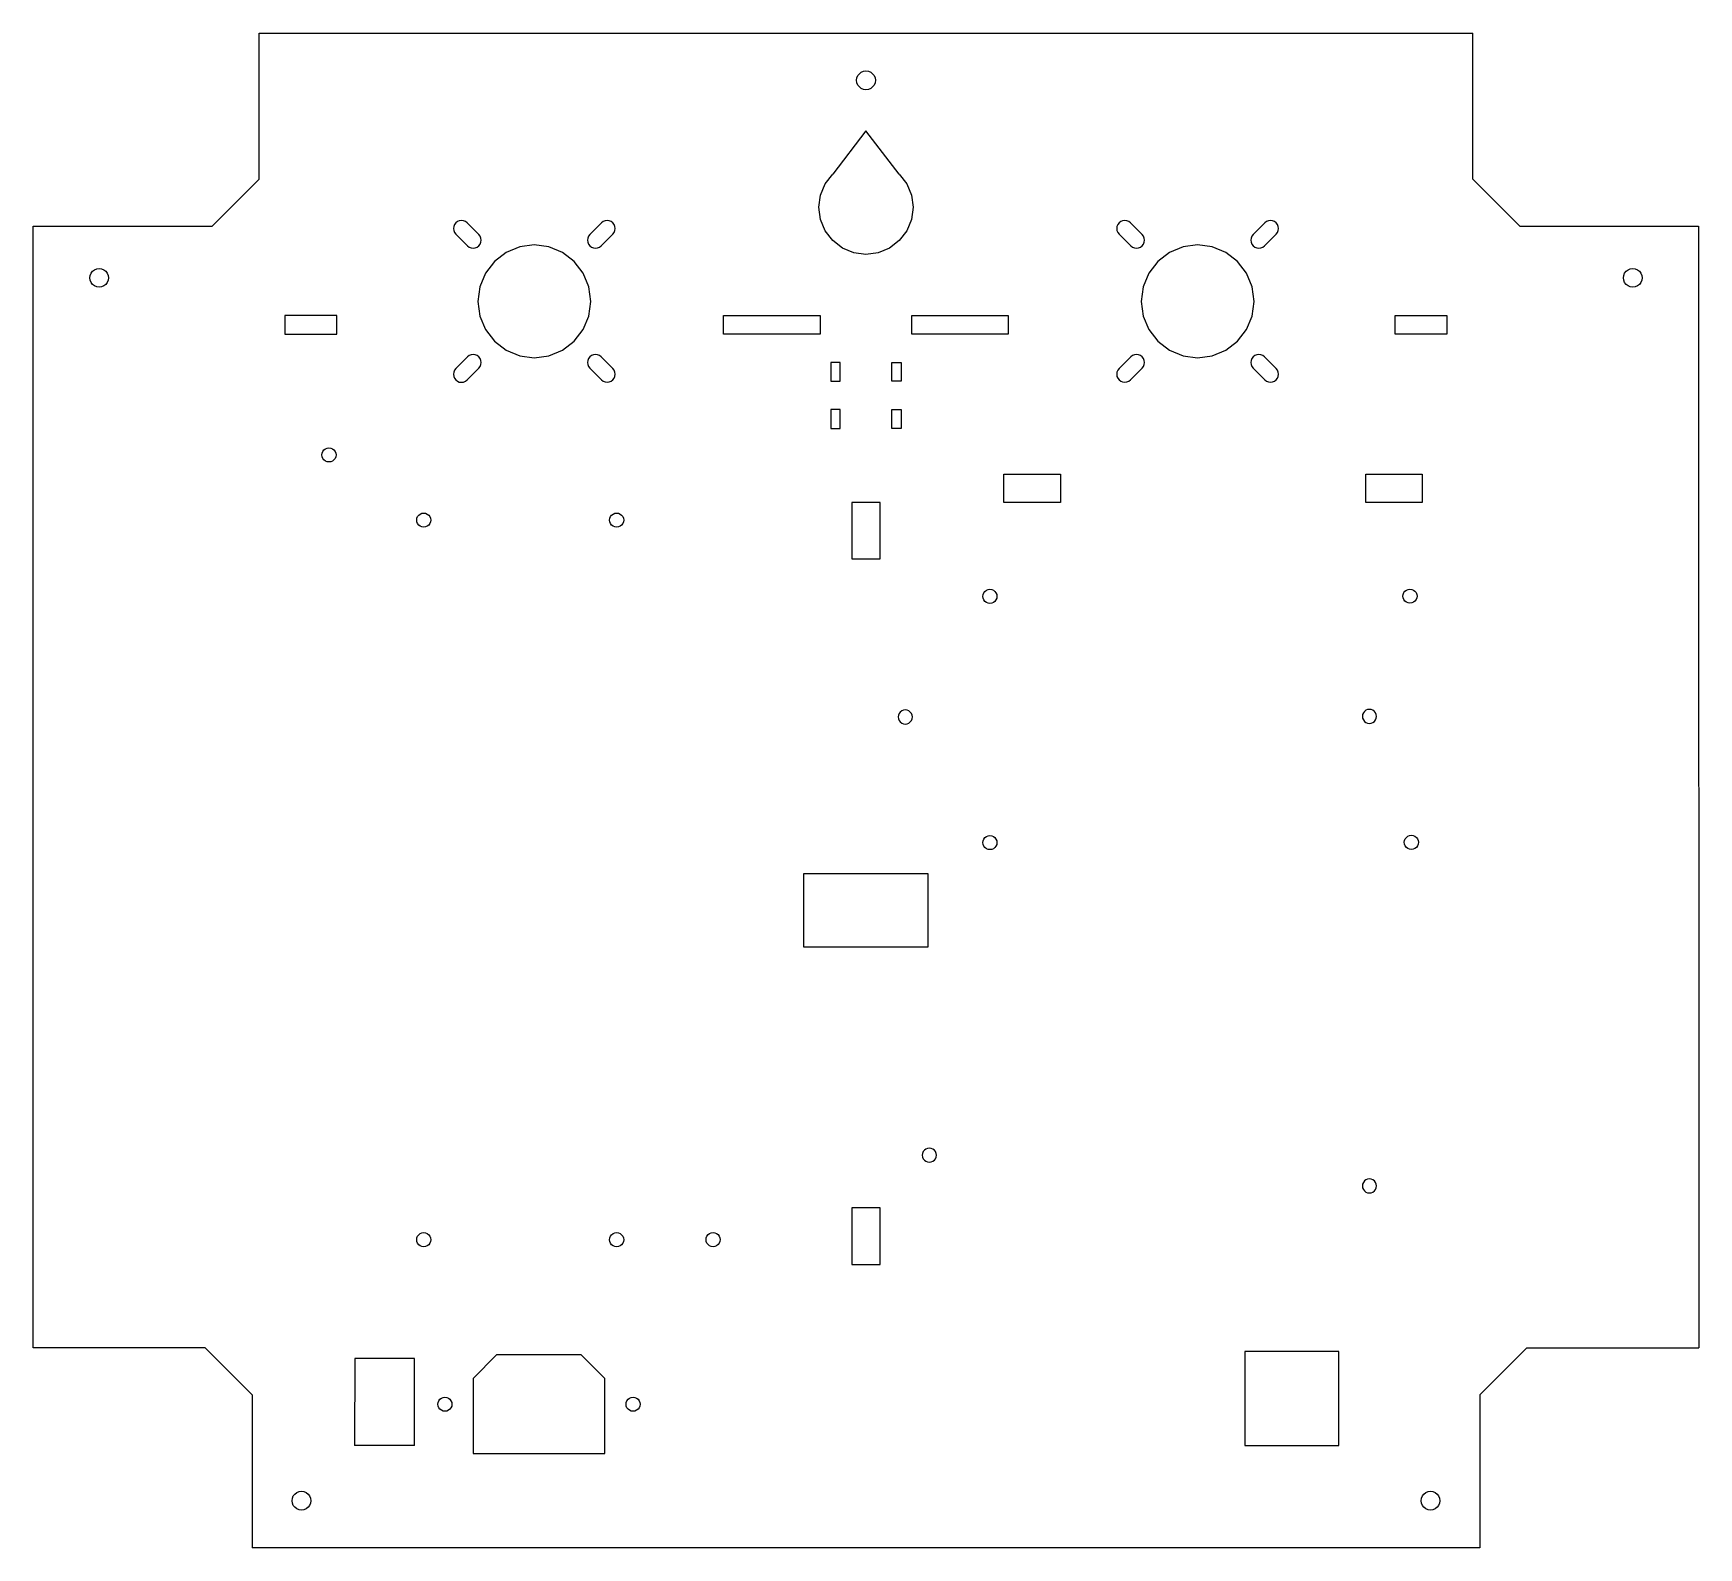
# Model space of a CAD drawing. Header units: metres. Extents: x 108 to 462, y 1304 to 1626.
import ezdxf

# ---------------------------------------------------------------- set-up
doc = ezdxf.new("R2010")
doc.units = ezdxf.units.M

msp = doc.modelspace()

# ---------------------------------------------------------------- linework, layer by layer
at = {"layer": 'GROUP0'}
for p, q in [((155.54, 1625.67, 0), (413.54, 1625.67, 0)), ((155.54, 1594.67, 0), (155.54, 1625.67, 0)), ((413.54, 1594.67, 0), (413.54, 1625.67, 0)), ((282.54, 1615.67, 0), (282.61, 1616.19, 0)), ((282.61, 1615.15, 0), (282.54, 1615.67, 0)), ((282.61, 1616.19, 0), (282.81, 1616.67, 0)), ((282.81, 1614.67, 0), (282.61, 1615.15, 0)), ((282.81, 1616.67, 0), (283.13, 1617.08, 0)), ((283.13, 1614.26, 0), (282.81, 1614.67, 0)), ((283.13, 1617.08, 0), (283.54, 1617.4, 0)), ((283.54, 1617.4, 0), (284.02, 1617.6, 0)), ((284.02, 1617.6, 0), (284.54, 1617.67, 0)), ((284.54, 1617.67, 0), (285.06, 1617.6, 0)), ((285.06, 1617.6, 0), (285.54, 1617.4, 0)), ((285.54, 1617.4, 0), (285.96, 1617.08, 0)), ((285.96, 1617.08, 0), (286.27, 1616.67, 0)), ((286.27, 1614.67, 0), (285.96, 1614.26, 0)), ((286.27, 1616.67, 0), (286.47, 1616.19, 0)), ((286.47, 1615.15, 0), (286.27, 1614.67, 0)), ((286.47, 1616.19, 0), (286.54, 1615.67, 0)), ((286.54, 1615.67, 0), (286.47, 1615.15, 0)), ((283.54, 1613.94, 0), (283.13, 1614.26, 0)), ((284.02, 1613.74, 0), (283.54, 1613.94, 0)), ((284.54, 1613.67, 0), (284.02, 1613.74, 0)), ((285.06, 1613.74, 0), (284.54, 1613.67, 0)), ((285.54, 1613.94, 0), (285.06, 1613.74, 0)), ((285.96, 1614.26, 0), (285.54, 1613.94, 0)), ((284.54, 1604.96, 0), (277.47, 1595.74, 0)), ((291.61, 1595.74, 0), (284.54, 1604.96, 0)), ((145.54, 1584.67, 0), (155.54, 1594.67, 0)), ((274.88, 1591.26, 0), (275.88, 1593.67, 0)), ((275.88, 1593.67, 0), (277.47, 1595.74, 0)), ((291.61, 1595.74, 0), (293.2, 1593.67, 0)), ((293.2, 1593.67, 0), (294.2, 1591.26, 0)), ((423.54, 1584.67, 0), (413.54, 1594.67, 0)), ((274.54, 1588.67, 0), (274.88, 1591.26, 0)), ((294.2, 1591.26, 0), (294.54, 1588.67, 0)), ((274.88, 1586.08, 0), (274.54, 1588.67, 0)), ((275.88, 1583.67, 0), (274.88, 1586.08, 0)), ((294.2, 1586.08, 0), (293.2, 1583.67, 0)), ((294.54, 1588.67, 0), (294.2, 1586.08, 0)), ((107.54, 1584.67, 0), (145.54, 1584.67, 0)), ((107.54, 1346.17), (107.54, 1584.67, 0)), ((196.9, 1584.61, 0), (196.84, 1584.17, 0)), ((196.84, 1584.17, 0), (196.9, 1583.73, 0)), ((197.07, 1585.02, 0), (196.9, 1584.61, 0)), ((196.9, 1583.73, 0), (197.07, 1583.32, 0)), ((197.34, 1585.37, 0), (197.07, 1585.02, 0)), ((197.07, 1583.32, 0), (197.34, 1582.96, 0)), ((197.69, 1585.64, 0), (197.34, 1585.37, 0)), ((199.84, 1580.46, 0), (197.34, 1582.96, 0)), ((198.1, 1585.81, 0), (197.69, 1585.64, 0)), ((198.54, 1585.87, 0), (198.1, 1585.81, 0)), ((198.98, 1585.81, 0), (198.54, 1585.87, 0)), ((199.39, 1585.64, 0), (198.98, 1585.81, 0)), ((199.74, 1585.37, 0), (199.39, 1585.64, 0)), ((199.74, 1585.37, 0), (202.24, 1582.87, 0)), ((202.51, 1582.52, 0), (202.24, 1582.87, 0)), ((202.68, 1582.11, 0), (202.51, 1582.52, 0)), ((225.57, 1582.52, 0), (225.4, 1582.11, 0)), ((225.84, 1582.87, 0), (225.57, 1582.52, 0)), ((225.84, 1582.87, 0), (228.34, 1585.37, 0)), ((230.74, 1582.97, 0), (228.24, 1580.47, 0)), ((228.69, 1585.64, 0), (228.34, 1585.37, 0)), ((229.1, 1585.81, 0), (228.69, 1585.64, 0)), ((229.54, 1585.87, 0), (229.1, 1585.81, 0)), ((229.98, 1585.81, 0), (229.54, 1585.87, 0)), ((230.39, 1585.64, 0), (229.98, 1585.81, 0)), ((230.74, 1585.37, 0), (230.39, 1585.64, 0)), ((231.01, 1585.02, 0), (230.74, 1585.37, 0)), ((230.74, 1582.97, 0), (231.01, 1583.32, 0)), ((231.18, 1584.61, 0), (231.01, 1585.02, 0)), ((231.01, 1583.32, 0), (231.18, 1583.73, 0)), ((231.24, 1584.17, 0), (231.18, 1584.61, 0)), ((231.18, 1583.73, 0), (231.24, 1584.17, 0)), ((277.47, 1581.6, 0), (275.88, 1583.67, 0)), ((293.2, 1583.67, 0), (291.61, 1581.6, 0)), ((337.9, 1584.61, 0), (337.84, 1584.17, 0)), ((337.84, 1584.17, 0), (337.9, 1583.73, 0)), ((338.07, 1585.02, 0), (337.9, 1584.61, 0)), ((337.9, 1583.73, 0), (338.07, 1583.32, 0)), ((338.34, 1585.37, 0), (338.07, 1585.02, 0)), ((338.07, 1583.32, 0), (338.34, 1582.97, 0)), ((338.69, 1585.64, 0), (338.34, 1585.37, 0)), ((340.84, 1580.47, 0), (338.34, 1582.97, 0)), ((339.1, 1585.81, 0), (338.69, 1585.64, 0)), ((339.54, 1585.87, 0), (339.1, 1585.81, 0)), ((339.98, 1585.81, 0), (339.54, 1585.87, 0)), ((340.39, 1585.64, 0), (339.98, 1585.81, 0)), ((340.74, 1585.37, 0), (340.39, 1585.64, 0)), ((340.74, 1585.37, 0), (343.24, 1582.87, 0)), ((343.51, 1582.52, 0), (343.24, 1582.87, 0)), ((343.68, 1582.11, 0), (343.51, 1582.52, 0)), ((366.57, 1582.52, 0), (366.4, 1582.11, 0)), ((366.84, 1582.87, 0), (366.57, 1582.52, 0)), ((366.84, 1582.87, 0), (369.34, 1585.37, 0)), ((371.74, 1582.97, 0), (369.24, 1580.47, 0)), ((369.69, 1585.64, 0), (369.34, 1585.37, 0)), ((370.1, 1585.81, 0), (369.69, 1585.64, 0)), ((370.54, 1585.87, 0), (370.1, 1585.81, 0)), ((370.98, 1585.81, 0), (370.54, 1585.87, 0)), ((371.39, 1585.64, 0), (370.98, 1585.81, 0)), ((371.74, 1585.37, 0), (371.39, 1585.64, 0)), ((372.01, 1585.02, 0), (371.74, 1585.37, 0)), ((371.74, 1582.97, 0), (372.01, 1583.32, 0)), ((372.18, 1584.61, 0), (372.01, 1585.02, 0)), ((372.01, 1583.32, 0), (372.18, 1583.73, 0)), ((372.24, 1584.17, 0), (372.18, 1584.61, 0)), ((372.18, 1583.73, 0), (372.24, 1584.17, 0)), ((423.54, 1584.67, 0), (461.54, 1584.67, 0)), ((461.54, 1584.67, 0), (461.55, 1346.17, 0)), ((199.84, 1580.46, 0), (200.19, 1580.19, 0)), ((200.19, 1580.19, 0), (200.6, 1580.03, 0)), ((200.6, 1580.03, 0), (201.04, 1579.97, 0)), ((201.04, 1579.97, 0), (201.48, 1580.03, 0)), ((201.48, 1580.03, 0), (201.89, 1580.19, 0)), ((201.89, 1580.19, 0), (202.24, 1580.46, 0)), ((202.24, 1580.46, 0), (202.51, 1580.82, 0)), ((202.51, 1580.82, 0), (202.68, 1581.23, 0)), ((202.74, 1581.67, 0), (202.68, 1582.11, 0)), ((202.68, 1581.23, 0), (202.74, 1581.67, 0)), ((208.04, 1579.06, 0), (205.56, 1577.15, 0)), ((210.94, 1580.26, 0), (208.04, 1579.06, 0)), ((214.04, 1580.67, 0), (210.94, 1580.26, 0)), ((217.15, 1580.26, 0), (214.04, 1580.67, 0)), ((220.04, 1579.06, 0), (217.15, 1580.26, 0)), ((222.53, 1577.15, 0), (220.04, 1579.06, 0)), ((225.4, 1582.11, 0), (225.34, 1581.67, 0)), ((225.34, 1581.67, 0), (225.4, 1581.23, 0)), ((225.4, 1581.23, 0), (225.57, 1580.82, 0)), ((225.57, 1580.82, 0), (225.84, 1580.47, 0)), ((225.84, 1580.47, 0), (226.19, 1580.2, 0)), ((226.19, 1580.2, 0), (226.6, 1580.03, 0)), ((226.6, 1580.03, 0), (227.04, 1579.97, 0)), ((227.04, 1579.97, 0), (227.48, 1580.03, 0)), ((227.48, 1580.03, 0), (227.89, 1580.2, 0)), ((227.89, 1580.2, 0), (228.24, 1580.47, 0)), ((279.54, 1580.01, 0), (277.47, 1581.6, 0)), ((281.95, 1579.01, 0), (279.54, 1580.01, 0)), ((284.54, 1578.67, 0), (281.95, 1579.01, 0)), ((287.13, 1579.01, 0), (284.54, 1578.67, 0)), ((289.54, 1580.01, 0), (287.13, 1579.01, 0)), ((291.61, 1581.6, 0), (289.54, 1580.01, 0)), ((340.84, 1580.47, 0), (341.19, 1580.2, 0)), ((341.19, 1580.2, 0), (341.6, 1580.03, 0)), ((341.6, 1580.03, 0), (342.04, 1579.97, 0)), ((342.04, 1579.97, 0), (342.48, 1580.03, 0)), ((342.48, 1580.03, 0), (342.89, 1580.2, 0)), ((342.89, 1580.2, 0), (343.24, 1580.47, 0)), ((343.24, 1580.47, 0), (343.51, 1580.82, 0)), ((343.51, 1580.82, 0), (343.68, 1581.23, 0)), ((343.74, 1581.67, 0), (343.68, 1582.11, 0)), ((343.68, 1581.23, 0), (343.74, 1581.67, 0)), ((349.04, 1579.06, 0), (346.56, 1577.16, 0)), ((351.94, 1580.26, 0), (349.04, 1579.06, 0)), ((355.04, 1580.67, 0), (351.94, 1580.26, 0)), ((358.15, 1580.26, 0), (355.04, 1580.67, 0)), ((361.04, 1579.06, 0), (358.15, 1580.26, 0)), ((363.53, 1577.16, 0), (361.04, 1579.06, 0)), ((366.4, 1582.11, 0), (366.34, 1581.67, 0)), ((366.34, 1581.67, 0), (366.4, 1581.23, 0)), ((366.4, 1581.23, 0), (366.57, 1580.82, 0)), ((366.57, 1580.82, 0), (366.84, 1580.47, 0)), ((366.84, 1580.47, 0), (367.19, 1580.2, 0)), ((367.19, 1580.2, 0), (367.6, 1580.03, 0)), ((367.6, 1580.03, 0), (368.04, 1579.97, 0)), ((368.04, 1579.97, 0), (368.48, 1580.03, 0)), ((368.48, 1580.03, 0), (368.89, 1580.2, 0)), ((368.89, 1580.2, 0), (369.24, 1580.47, 0)), ((120.13, 1575.08, 0), (120.54, 1575.4, 0)), ((120.54, 1575.4, 0), (121.02, 1575.6, 0)), ((121.02, 1575.6, 0), (121.54, 1575.67, 0)), ((121.54, 1575.67, 0), (122.06, 1575.6, 0)), ((122.06, 1575.6, 0), (122.54, 1575.4, 0)), ((122.54, 1575.4, 0), (122.96, 1575.08, 0)), ((205.56, 1577.15, 0), (203.65, 1574.67, 0)), ((224.43, 1574.67, 0), (222.53, 1577.15, 0)), ((346.56, 1577.16, 0), (344.65, 1574.67, 0)), ((365.43, 1574.67, 0), (363.53, 1577.16, 0)), ((446.13, 1575.08, 0), (446.54, 1575.4, 0)), ((446.54, 1575.4, 0), (447.02, 1575.6, 0)), ((447.02, 1575.6, 0), (447.54, 1575.67, 0)), ((447.54, 1575.67, 0), (448.06, 1575.6, 0)), ((448.06, 1575.6, 0), (448.54, 1575.4, 0)), ((448.54, 1575.4, 0), (448.96, 1575.08, 0)), ((119.54, 1573.67, 0), (119.61, 1574.19, 0)), ((119.61, 1573.15, 0), (119.54, 1573.67, 0)), ((119.61, 1574.19, 0), (119.81, 1574.67, 0)), ((119.81, 1572.67, 0), (119.61, 1573.15, 0)), ((119.81, 1574.67, 0), (120.13, 1575.08, 0)), ((120.13, 1572.26, 0), (119.81, 1572.67, 0)), ((120.54, 1571.94, 0), (120.13, 1572.26, 0)), ((121.02, 1571.74, 0), (120.54, 1571.94, 0)), ((122.54, 1571.94, 0), (122.06, 1571.74, 0)), ((122.96, 1572.26, 0), (122.54, 1571.94, 0)), ((122.96, 1575.08, 0), (123.27, 1574.67, 0)), ((123.27, 1572.67, 0), (122.96, 1572.26, 0)), ((123.27, 1574.67, 0), (123.47, 1574.19, 0)), ((123.47, 1573.15, 0), (123.27, 1572.67, 0)), ((123.47, 1574.19, 0), (123.54, 1573.67, 0)), ((123.54, 1573.67, 0), (123.47, 1573.15, 0)), ((203.65, 1574.67, 0), (202.45, 1571.77, 0)), ((225.63, 1571.77, 0), (224.43, 1574.67, 0)), ((344.65, 1574.67, 0), (343.45, 1571.78, 0)), ((366.63, 1571.78, 0), (365.43, 1574.67, 0)), ((445.54, 1573.67, 0), (445.61, 1574.19, 0)), ((445.61, 1573.15, 0), (445.54, 1573.67, 0)), ((445.61, 1574.19, 0), (445.81, 1574.67, 0)), ((445.81, 1572.67, 0), (445.61, 1573.15, 0)), ((445.81, 1574.67, 0), (446.13, 1575.08, 0)), ((446.13, 1572.26, 0), (445.81, 1572.67, 0)), ((446.54, 1571.94, 0), (446.13, 1572.26, 0)), ((447.02, 1571.74, 0), (446.54, 1571.94, 0)), ((448.54, 1571.94, 0), (448.06, 1571.74, 0)), ((448.96, 1572.26, 0), (448.54, 1571.94, 0)), ((448.96, 1575.08, 0), (449.27, 1574.67, 0)), ((449.27, 1572.67, 0), (448.96, 1572.26, 0)), ((449.27, 1574.67, 0), (449.47, 1574.19, 0)), ((449.47, 1573.15, 0), (449.27, 1572.67, 0)), ((449.47, 1574.19, 0), (449.54, 1573.67, 0)), ((449.54, 1573.67, 0), (449.47, 1573.15, 0)), ((121.54, 1571.67, 0), (121.02, 1571.74, 0)), ((122.06, 1571.74, 0), (121.54, 1571.67, 0)), ((202.45, 1571.77, 0), (202.04, 1568.67, 0)), ((202.04, 1568.67, 0), (202.45, 1565.56, 0)), ((226.04, 1568.67, 0), (225.63, 1571.77, 0)), ((225.63, 1565.56, 0), (226.04, 1568.67, 0)), ((343.45, 1571.78, 0), (343.04, 1568.67, 0)), ((343.04, 1568.67, 0), (343.45, 1565.56, 0)), ((367.04, 1568.67, 0), (366.63, 1571.78, 0)), ((366.63, 1565.56, 0), (367.04, 1568.67, 0)), ((447.54, 1571.67, 0), (447.02, 1571.74, 0)), ((448.06, 1571.74, 0), (447.54, 1571.67, 0)), ((172.04, 1565.67, 0), (161.04, 1565.67, 0)), ((161.04, 1565.67, 0), (161.04, 1561.67, 0)), ((172.04, 1561.67, 0), (172.04, 1565.67, 0)), ((202.45, 1565.56, 0), (203.65, 1562.67, 0)), ((224.43, 1562.67, 0), (225.63, 1565.56, 0)), ((254.29, 1561.67, 0), (254.29, 1565.67, 0)), ((254.29, 1565.67, 0), (274.79, 1565.67, 0)), ((274.79, 1565.67, 0), (274.79, 1561.67, 0)), ((294.29, 1565.67, 0), (314.79, 1565.67, 0)), ((294.29, 1561.67, 0), (294.29, 1565.67, 0)), ((314.79, 1565.67, 0), (314.79, 1561.67, 0)), ((343.45, 1565.56, 0), (344.65, 1562.67, 0)), ((365.43, 1562.67, 0), (366.63, 1565.56, 0)), ((397.04, 1561.67, 0), (397.04, 1565.67, 0)), ((397.04, 1565.67, 0), (408.04, 1565.67, 0)), ((408.04, 1565.67, 0), (408.04, 1561.67, 0)), ((161.04, 1561.67, 0), (172.04, 1561.67, 0)), ((203.65, 1562.67, 0), (205.56, 1560.18, 0)), ((222.53, 1560.18, 0), (224.43, 1562.67, 0)), ((274.79, 1561.67, 0), (254.29, 1561.67, 0)), ((314.79, 1561.67, 0), (294.29, 1561.67, 0)), ((344.65, 1562.67, 0), (346.56, 1560.18, 0)), ((363.53, 1560.18, 0), (365.43, 1562.67, 0)), ((408.04, 1561.67, 0), (397.04, 1561.67, 0)), ((205.56, 1560.18, 0), (208.04, 1558.27, 0)), ((208.04, 1558.27, 0), (210.94, 1557.08, 0)), ((217.15, 1557.08, 0), (220.04, 1558.28, 0)), ((220.04, 1558.28, 0), (222.53, 1560.18, 0)), ((346.56, 1560.18, 0), (349.04, 1558.28, 0)), ((349.04, 1558.28, 0), (351.94, 1557.08, 0)), ((358.15, 1557.08, 0), (361.04, 1558.28, 0)), ((361.04, 1558.28, 0), (363.53, 1560.18, 0)), ((197.34, 1554.37, 0), (197.07, 1554.02, 0)), ((197.34, 1554.37, 0), (199.84, 1556.87, 0)), ((202.24, 1554.47, 0), (199.74, 1551.96, 0)), ((200.19, 1557.14, 0), (199.84, 1556.87, 0)), ((200.6, 1557.31, 0), (200.19, 1557.14, 0)), ((201.04, 1557.37, 0), (200.6, 1557.31, 0)), ((201.48, 1557.31, 0), (201.04, 1557.37, 0)), ((201.89, 1557.14, 0), (201.48, 1557.31, 0)), ((202.24, 1556.87, 0), (201.89, 1557.14, 0)), ((202.51, 1556.52, 0), (202.24, 1556.87, 0)), ((202.24, 1554.47, 0), (202.51, 1554.82, 0)), ((202.68, 1556.11, 0), (202.51, 1556.52, 0)), ((202.51, 1554.82, 0), (202.68, 1555.23, 0)), ((202.74, 1555.67, 0), (202.68, 1556.11, 0)), ((202.68, 1555.23, 0), (202.74, 1555.67, 0)), ((210.94, 1557.08, 0), (214.04, 1556.67, 0)), ((214.04, 1556.67, 0), (217.15, 1557.08, 0)), ((225.4, 1556.11, 0), (225.34, 1555.67, 0)), ((225.34, 1555.67, 0), (225.4, 1555.23, 0)), ((225.57, 1556.52, 0), (225.4, 1556.11, 0)), ((225.4, 1555.23, 0), (225.57, 1554.82, 0)), ((225.84, 1556.87, 0), (225.57, 1556.52, 0)), ((225.57, 1554.82, 0), (225.84, 1554.47, 0)), ((226.19, 1557.14, 0), (225.84, 1556.87, 0)), ((228.34, 1551.97, 0), (225.84, 1554.47, 0)), ((226.6, 1557.31, 0), (226.19, 1557.14, 0)), ((227.04, 1557.37, 0), (226.6, 1557.31, 0)), ((227.48, 1557.31, 0), (227.04, 1557.37, 0)), ((227.89, 1557.14, 0), (227.48, 1557.31, 0)), ((228.24, 1556.87, 0), (227.89, 1557.14, 0)), ((228.24, 1556.87, 0), (230.74, 1554.37, 0)), ((231.01, 1554.02, 0), (230.74, 1554.37, 0)), ((279.04, 1555.67, 0), (277.04, 1555.67, 0)), ((277.04, 1555.67, 0), (277.04, 1551.67, 0)), ((279.04, 1551.67, 0), (279.04, 1555.67, 0)), ((290.04, 1551.67, 0), (290.04, 1555.67, 0)), ((290.04, 1555.67, 0), (292.04, 1555.67, 0)), ((292.04, 1555.67, 0), (292.04, 1551.67, 0)), ((338.34, 1554.37, 0), (338.07, 1554.02, 0)), ((338.34, 1554.37, 0), (340.84, 1556.87, 0)), ((343.24, 1554.47, 0), (340.74, 1551.97, 0)), ((341.19, 1557.14, 0), (340.84, 1556.87, 0)), ((341.6, 1557.31, 0), (341.19, 1557.14, 0)), ((342.04, 1557.37, 0), (341.6, 1557.31, 0)), ((342.48, 1557.31, 0), (342.04, 1557.37, 0)), ((342.89, 1557.14, 0), (342.48, 1557.31, 0)), ((343.24, 1556.87, 0), (342.89, 1557.14, 0)), ((343.51, 1556.52, 0), (343.24, 1556.87, 0)), ((343.24, 1554.47, 0), (343.51, 1554.82, 0)), ((343.68, 1556.11, 0), (343.51, 1556.52, 0)), ((343.51, 1554.82, 0), (343.68, 1555.23, 0)), ((343.74, 1555.67, 0), (343.68, 1556.11, 0)), ((343.68, 1555.23, 0), (343.74, 1555.67, 0)), ((351.94, 1557.08, 0), (355.04, 1556.67, 0)), ((355.04, 1556.67, 0), (358.15, 1557.08, 0)), ((366.4, 1556.11, 0), (366.34, 1555.67, 0)), ((366.34, 1555.67, 0), (366.4, 1555.23, 0)), ((366.57, 1556.52, 0), (366.4, 1556.11, 0)), ((366.4, 1555.23, 0), (366.57, 1554.82, 0)), ((366.84, 1556.87, 0), (366.57, 1556.52, 0)), ((366.57, 1554.82, 0), (366.84, 1554.47, 0)), ((367.19, 1557.14, 0), (366.84, 1556.87, 0)), ((369.34, 1551.97, 0), (366.84, 1554.47, 0)), ((367.6, 1557.31, 0), (367.19, 1557.14, 0)), ((368.04, 1557.37, 0), (367.6, 1557.31, 0)), ((368.48, 1557.31, 0), (368.04, 1557.37, 0)), ((368.89, 1557.14, 0), (368.48, 1557.31, 0)), ((369.24, 1556.87, 0), (368.89, 1557.14, 0)), ((369.24, 1556.87, 0), (371.74, 1554.37, 0)), ((372.01, 1554.02, 0), (371.74, 1554.37, 0)), ((196.9, 1553.61, 0), (196.84, 1553.17, 0)), ((196.84, 1553.17, 0), (196.9, 1552.73, 0)), ((197.07, 1554.02, 0), (196.9, 1553.61, 0)), ((196.9, 1552.73, 0), (197.07, 1552.32, 0)), ((197.07, 1552.32, 0), (197.34, 1551.96, 0)), ((197.34, 1551.96, 0), (197.69, 1551.69, 0)), ((197.69, 1551.69, 0), (198.1, 1551.52, 0)), ((198.1, 1551.52, 0), (198.54, 1551.47, 0)), ((198.54, 1551.47, 0), (198.98, 1551.52, 0)), ((198.98, 1551.52, 0), (199.39, 1551.69, 0)), ((199.39, 1551.69, 0), (199.74, 1551.96, 0)), ((228.34, 1551.97, 0), (228.69, 1551.7, 0)), ((228.69, 1551.7, 0), (229.1, 1551.53, 0)), ((229.1, 1551.53, 0), (229.54, 1551.47, 0)), ((229.54, 1551.47, 0), (229.98, 1551.53, 0)), ((229.98, 1551.53, 0), (230.39, 1551.7, 0)), ((230.39, 1551.7, 0), (230.74, 1551.97, 0)), ((230.74, 1551.97, 0), (231.01, 1552.32, 0)), ((231.18, 1553.61, 0), (231.01, 1554.02, 0)), ((231.01, 1552.32, 0), (231.18, 1552.73, 0)), ((231.24, 1553.17, 0), (231.18, 1553.61, 0)), ((231.18, 1552.73, 0), (231.24, 1553.17, 0)), ((277.04, 1551.67, 0), (279.04, 1551.67, 0)), ((292.04, 1551.67, 0), (290.04, 1551.67, 0)), ((337.9, 1553.61, 0), (337.84, 1553.17, 0)), ((337.84, 1553.17, 0), (337.9, 1552.73, 0)), ((338.07, 1554.02, 0), (337.9, 1553.61, 0)), ((337.9, 1552.73, 0), (338.07, 1552.32, 0)), ((338.07, 1552.32, 0), (338.34, 1551.97, 0)), ((338.34, 1551.97, 0), (338.69, 1551.7, 0)), ((338.69, 1551.7, 0), (339.1, 1551.53, 0)), ((339.1, 1551.53, 0), (339.54, 1551.47, 0)), ((339.54, 1551.47, 0), (339.98, 1551.53, 0)), ((339.98, 1551.53, 0), (340.39, 1551.7, 0)), ((340.39, 1551.7, 0), (340.74, 1551.97, 0)), ((369.34, 1551.97, 0), (369.69, 1551.7, 0)), ((369.69, 1551.7, 0), (370.1, 1551.53, 0)), ((370.1, 1551.53, 0), (370.54, 1551.47, 0)), ((370.54, 1551.47, 0), (370.98, 1551.53, 0)), ((370.98, 1551.53, 0), (371.39, 1551.7, 0)), ((371.39, 1551.7, 0), (371.74, 1551.97, 0)), ((371.74, 1551.97, 0), (372.01, 1552.32, 0)), ((372.18, 1553.61, 0), (372.01, 1554.02, 0)), ((372.01, 1552.32, 0), (372.18, 1552.73, 0)), ((372.24, 1553.17, 0), (372.18, 1553.61, 0)), ((372.18, 1552.73, 0), (372.24, 1553.17, 0)), ((279.04, 1545.67, 0), (277.04, 1545.67, 0)), ((277.04, 1545.67, 0), (277.04, 1541.67, 0)), ((279.04, 1541.67, 0), (279.04, 1545.67, 0)), ((290.04, 1545.67, 0), (292.04, 1545.67, 0)), ((290.04, 1541.67, 0), (290.04, 1545.67, 0)), ((292.04, 1545.67, 0), (292.04, 1541.67, 0)), ((277.04, 1541.67, 0), (279.04, 1541.67, 0)), ((292.04, 1541.67, 0), (290.04, 1541.67, 0)), ((168.94, 1536.41, 0), (169.09, 1536.77, 0)), ((169.09, 1536.77, 0), (169.33, 1537.08, 0)), ((169.33, 1537.08, 0), (169.64, 1537.32, 0)), ((169.64, 1537.32, 0), (170, 1537.47, 0)), ((170, 1537.47, 0), (170.39, 1537.52, 0)), ((170.39, 1537.52, 0), (170.78, 1537.47, 0)), ((170.78, 1537.47, 0), (171.14, 1537.32, 0)), ((171.14, 1537.32, 0), (171.45, 1537.08, 0)), ((171.45, 1537.08, 0), (171.69, 1536.77, 0)), ((171.69, 1536.77, 0), (171.84, 1536.41, 0)), ((168.89, 1536.02, 0), (168.94, 1536.41, 0)), ((168.94, 1535.63, 0), (168.89, 1536.02, 0)), ((169.09, 1535.27, 0), (168.94, 1535.63, 0)), ((169.33, 1534.96, 0), (169.09, 1535.27, 0)), ((169.64, 1534.72, 0), (169.33, 1534.96, 0)), ((170, 1534.57, 0), (169.64, 1534.72, 0)), ((170.39, 1534.52, 0), (170, 1534.57, 0)), ((170.78, 1534.57, 0), (170.39, 1534.52, 0)), ((171.14, 1534.72, 0), (170.78, 1534.57, 0)), ((171.45, 1534.96, 0), (171.14, 1534.72, 0)), ((171.69, 1535.27, 0), (171.45, 1534.96, 0)), ((171.84, 1535.63, 0), (171.69, 1535.27, 0)), ((171.84, 1536.41, 0), (171.89, 1536.02, 0)), ((171.89, 1536.02, 0), (171.84, 1535.63, 0)), ((313.88, 1531.9, 0), (325.88, 1531.9, 0)), ((313.88, 1525.9, 0), (313.88, 1531.9, 0)), ((325.88, 1531.9, 0), (325.88, 1525.9, 0)), ((390.78, 1531.9, 0), (402.78, 1531.9, 0)), ((390.78, 1525.9, 0), (390.78, 1531.9, 0)), ((402.78, 1531.9, 0), (402.78, 1525.9, 0)), ((287.54, 1525.9, 0), (281.54, 1525.9, 0)), ((281.54, 1525.9, 0), (281.54, 1513.9, 0)), ((287.54, 1513.9, 0), (287.54, 1525.9, 0)), ((325.88, 1525.9, 0), (313.88, 1525.9, 0)), ((402.78, 1525.9, 0), (390.78, 1525.9, 0)), ((189.04, 1522.16, 0), (189.09, 1522.55, 0)), ((189.09, 1522.55, 0), (189.24, 1522.91, 0)), ((189.24, 1522.91, 0), (189.48, 1523.22, 0)), ((189.48, 1523.22, 0), (189.79, 1523.46, 0)), ((189.79, 1523.46, 0), (190.15, 1523.61, 0)), ((190.15, 1523.61, 0), (190.54, 1523.66, 0)), ((190.54, 1523.66, 0), (190.93, 1523.61, 0)), ((190.93, 1523.61, 0), (191.29, 1523.46, 0)), ((191.29, 1523.46, 0), (191.6, 1523.22, 0)), ((191.6, 1523.22, 0), (191.84, 1522.91, 0)), ((191.84, 1522.91, 0), (191.99, 1522.55, 0)), ((191.99, 1522.55, 0), (192.04, 1522.16, 0)), ((230.04, 1522.16, 0), (230.09, 1522.55, 0)), ((230.09, 1522.55, 0), (230.24, 1522.91, 0)), ((230.24, 1522.91, 0), (230.48, 1523.22, 0)), ((230.48, 1523.22, 0), (230.79, 1523.46, 0)), ((230.79, 1523.46, 0), (231.15, 1523.61, 0)), ((231.15, 1523.61, 0), (231.54, 1523.66, 0)), ((231.54, 1523.66, 0), (231.93, 1523.61, 0)), ((231.93, 1523.61, 0), (232.29, 1523.46, 0)), ((232.29, 1523.46, 0), (232.6, 1523.22, 0)), ((232.6, 1523.22, 0), (232.84, 1522.91, 0)), ((232.84, 1522.91, 0), (232.99, 1522.55, 0)), ((232.99, 1522.55, 0), (233.04, 1522.16, 0)), ((189.09, 1521.77, 0), (189.04, 1522.16, 0)), ((189.24, 1521.41, 0), (189.09, 1521.77, 0)), ((189.48, 1521.1, 0), (189.24, 1521.41, 0)), ((189.79, 1520.86, 0), (189.48, 1521.1, 0)), ((190.15, 1520.71, 0), (189.79, 1520.86, 0)), ((190.54, 1520.66, 0), (190.15, 1520.71, 0)), ((190.93, 1520.71, 0), (190.54, 1520.66, 0)), ((191.29, 1520.86, 0), (190.93, 1520.71, 0)), ((191.6, 1521.1, 0), (191.29, 1520.86, 0)), ((191.84, 1521.41, 0), (191.6, 1521.1, 0)), ((191.99, 1521.77, 0), (191.84, 1521.41, 0)), ((192.04, 1522.16, 0), (191.99, 1521.77, 0)), ((230.09, 1521.77, 0), (230.04, 1522.16, 0)), ((230.24, 1521.41, 0), (230.09, 1521.77, 0)), ((230.48, 1521.1, 0), (230.24, 1521.41, 0)), ((230.79, 1520.86, 0), (230.48, 1521.1, 0)), ((231.15, 1520.71, 0), (230.79, 1520.86, 0)), ((231.54, 1520.66, 0), (231.15, 1520.71, 0)), ((231.93, 1520.71, 0), (231.54, 1520.66, 0)), ((232.29, 1520.86, 0), (231.93, 1520.71, 0)), ((232.6, 1521.1, 0), (232.29, 1520.86, 0)), ((232.84, 1521.41, 0), (232.6, 1521.1, 0)), ((232.99, 1521.77, 0), (232.84, 1521.41, 0)), ((233.04, 1522.16, 0), (232.99, 1521.77, 0)), ((281.54, 1513.9, 0), (287.54, 1513.9, 0)), ((309.38, 1505.95, 0), (309.43, 1506.33, 0)), ((309.43, 1505.56, 0), (309.38, 1505.95, 0)), ((309.43, 1506.33, 0), (309.58, 1506.7, 0)), ((309.58, 1505.2, 0), (309.43, 1505.56, 0)), ((309.58, 1506.7, 0), (309.82, 1507.01, 0)), ((309.82, 1504.88, 0), (309.58, 1505.2, 0)), ((309.82, 1507.01, 0), (310.13, 1507.24, 0)), ((310.13, 1504.65, 0), (309.82, 1504.88, 0)), ((310.13, 1507.24, 0), (310.49, 1507.39, 0)), ((310.49, 1504.5, 0), (310.13, 1504.65, 0)), ((310.49, 1507.39, 0), (310.88, 1507.45, 0)), ((310.88, 1507.45, 0), (311.27, 1507.39, 0)), ((311.27, 1507.39, 0), (311.63, 1507.24, 0)), ((311.63, 1504.65, 0), (311.27, 1504.5, 0)), ((311.63, 1507.24, 0), (311.94, 1507.01, 0)), ((311.94, 1504.88, 0), (311.63, 1504.65, 0)), ((311.94, 1507.01, 0), (312.18, 1506.7, 0)), ((312.18, 1505.2, 0), (311.94, 1504.88, 0)), ((312.18, 1506.7, 0), (312.33, 1506.33, 0)), ((312.33, 1505.56, 0), (312.18, 1505.2, 0)), ((312.33, 1506.33, 0), (312.38, 1505.95, 0)), ((312.38, 1505.95, 0), (312.33, 1505.56, 0)), ((398.68, 1506, 0), (398.73, 1506.38, 0)), ((398.73, 1505.61, 0), (398.68, 1506, 0)), ((398.73, 1506.38, 0), (398.88, 1506.75, 0)), ((398.88, 1505.25, 0), (398.73, 1505.61, 0)), ((398.88, 1506.75, 0), (399.12, 1507.06, 0)), ((399.12, 1504.93, 0), (398.88, 1505.25, 0)), ((399.12, 1507.06, 0), (399.43, 1507.29, 0)), ((399.43, 1504.7, 0), (399.12, 1504.93, 0)), ((399.43, 1507.29, 0), (399.79, 1507.44, 0)), ((399.79, 1504.55, 0), (399.43, 1504.7, 0)), ((399.79, 1507.44, 0), (400.18, 1507.5, 0)), ((400.18, 1507.5, 0), (400.57, 1507.44, 0)), ((400.57, 1507.44, 0), (400.93, 1507.29, 0)), ((400.93, 1504.7, 0), (400.57, 1504.55, 0)), ((400.93, 1507.29, 0), (401.24, 1507.06, 0)), ((401.24, 1504.93, 0), (400.93, 1504.7, 0)), ((401.24, 1507.06, 0), (401.48, 1506.75, 0)), ((401.48, 1505.25, 0), (401.24, 1504.93, 0)), ((401.48, 1506.75, 0), (401.63, 1506.38, 0)), ((401.63, 1505.61, 0), (401.48, 1505.25, 0)), ((401.63, 1506.38, 0), (401.68, 1506, 0)), ((401.68, 1506, 0), (401.63, 1505.61, 0)), ((310.88, 1504.45, 0), (310.49, 1504.5, 0)), ((311.27, 1504.5, 0), (310.88, 1504.45, 0)), ((400.18, 1504.5, 0), (399.79, 1504.55, 0)), ((400.57, 1504.55, 0), (400.18, 1504.5, 0)), ((291.45, 1480.68, 0), (291.4, 1480.3, 0)), ((291.4, 1480.3, 0), (291.45, 1479.91, 0)), ((291.6, 1481.05, 0), (291.45, 1480.68, 0)), ((291.45, 1479.91, 0), (291.6, 1479.55, 0)), ((291.84, 1481.36, 0), (291.6, 1481.05, 0)), ((292.15, 1481.6, 0), (291.84, 1481.36, 0)), ((292.51, 1481.74, 0), (292.15, 1481.6, 0)), ((292.9, 1481.8, 0), (292.51, 1481.74, 0)), ((293.29, 1481.74, 0), (292.9, 1481.8, 0)), ((293.65, 1481.6, 0), (293.29, 1481.74, 0)), ((293.96, 1481.36, 0), (293.65, 1481.6, 0)), ((294.2, 1481.05, 0), (293.96, 1481.36, 0)), ((294.35, 1480.68, 0), (294.2, 1481.05, 0)), ((294.2, 1479.55, 0), (294.35, 1479.91, 0)), ((294.4, 1480.3, 0), (294.35, 1480.68, 0)), ((294.35, 1479.91, 0), (294.4, 1480.3, 0)), ((390.12, 1480.81, 0), (390.07, 1480.42, 0)), ((390.07, 1480.42, 0), (390.12, 1480.04, 0)), ((390.27, 1481.17, 0), (390.12, 1480.81, 0)), ((390.12, 1480.04, 0), (390.27, 1479.67, 0)), ((390.51, 1481.48, 0), (390.27, 1481.17, 0)), ((390.82, 1481.72, 0), (390.51, 1481.48, 0)), ((391.18, 1481.87, 0), (390.82, 1481.72, 0)), ((391.57, 1481.92, 0), (391.18, 1481.87, 0)), ((391.96, 1481.87, 0), (391.57, 1481.92, 0)), ((392.32, 1481.72, 0), (391.96, 1481.87, 0)), ((392.63, 1481.48, 0), (392.32, 1481.72, 0)), ((392.87, 1481.17, 0), (392.63, 1481.48, 0)), ((393.02, 1480.81, 0), (392.87, 1481.17, 0)), ((392.87, 1479.67, 0), (393.02, 1480.04, 0)), ((393.07, 1480.42, 0), (393.02, 1480.81, 0)), ((393.02, 1480.04, 0), (393.07, 1480.42, 0)), ((291.6, 1479.55, 0), (291.84, 1479.24, 0)), ((291.84, 1479.24, 0), (292.15, 1479, 0)), ((292.15, 1479, 0), (292.51, 1478.85, 0)), ((292.51, 1478.85, 0), (292.9, 1478.8, 0)), ((292.9, 1478.8, 0), (293.29, 1478.85, 0)), ((293.29, 1478.85, 0), (293.65, 1479, 0)), ((293.65, 1479, 0), (293.96, 1479.24, 0)), ((293.96, 1479.24, 0), (294.2, 1479.55, 0)), ((390.27, 1479.67, 0), (390.51, 1479.36, 0)), ((390.51, 1479.36, 0), (390.82, 1479.12, 0)), ((390.82, 1479.12, 0), (391.18, 1478.98, 0)), ((391.18, 1478.98, 0), (391.57, 1478.92, 0)), ((391.57, 1478.92, 0), (391.96, 1478.98, 0)), ((391.96, 1478.98, 0), (392.32, 1479.12, 0)), ((392.32, 1479.12, 0), (392.63, 1479.36, 0)), ((392.63, 1479.36, 0), (392.87, 1479.67, 0)), ((310.13, 1454.89, 0), (310.49, 1455.04, 0)), ((310.49, 1455.04, 0), (310.88, 1455.1, 0)), ((310.88, 1455.1, 0), (311.27, 1455.04, 0)), ((311.27, 1455.04, 0), (311.63, 1454.89, 0)), ((399.73, 1454.94, 0), (400.09, 1455.09, 0)), ((400.09, 1455.09, 0), (400.48, 1455.15, 0)), ((400.48, 1455.15, 0), (400.87, 1455.09, 0)), ((400.87, 1455.09, 0), (401.23, 1454.94, 0)), ((309.38, 1453.6, 0), (309.43, 1453.98, 0)), ((309.43, 1453.21, 0), (309.38, 1453.6, 0)), ((309.43, 1453.98, 0), (309.58, 1454.35, 0)), ((309.58, 1452.85, 0), (309.43, 1453.21, 0)), ((309.58, 1454.35, 0), (309.82, 1454.66, 0)), ((309.82, 1452.53, 0), (309.58, 1452.85, 0)), ((309.82, 1454.66, 0), (310.13, 1454.89, 0)), ((310.13, 1452.3, 0), (309.82, 1452.53, 0)), ((310.49, 1452.15, 0), (310.13, 1452.3, 0)), ((310.88, 1452.1, 0), (310.49, 1452.15, 0)), ((311.27, 1452.15, 0), (310.88, 1452.1, 0)), ((311.63, 1452.3, 0), (311.27, 1452.15, 0)), ((311.63, 1454.89, 0), (311.94, 1454.66, 0)), ((311.94, 1452.53, 0), (311.63, 1452.3, 0)), ((311.94, 1454.66, 0), (312.18, 1454.35, 0)), ((312.18, 1452.85, 0), (311.94, 1452.53, 0)), ((312.18, 1454.35, 0), (312.33, 1453.98, 0)), ((312.33, 1453.21, 0), (312.18, 1452.85, 0)), ((312.33, 1453.98, 0), (312.38, 1453.6, 0)), ((312.38, 1453.6, 0), (312.33, 1453.21, 0)), ((398.98, 1453.65, 0), (399.03, 1454.03, 0)), ((399.03, 1453.26, 0), (398.98, 1453.65, 0)), ((399.03, 1454.03, 0), (399.18, 1454.4, 0)), ((399.18, 1452.9, 0), (399.03, 1453.26, 0)), ((399.18, 1454.4, 0), (399.42, 1454.71, 0)), ((399.42, 1452.58, 0), (399.18, 1452.9, 0)), ((399.42, 1454.71, 0), (399.73, 1454.94, 0)), ((399.73, 1452.35, 0), (399.42, 1452.58, 0)), ((400.09, 1452.2, 0), (399.73, 1452.35, 0)), ((400.48, 1452.15, 0), (400.09, 1452.2, 0)), ((400.87, 1452.2, 0), (400.48, 1452.15, 0)), ((401.23, 1452.35, 0), (400.87, 1452.2, 0)), ((401.23, 1454.94, 0), (401.54, 1454.71, 0)), ((401.54, 1452.58, 0), (401.23, 1452.35, 0)), ((401.54, 1454.71, 0), (401.78, 1454.4, 0)), ((401.78, 1452.9, 0), (401.54, 1452.58, 0)), ((401.78, 1454.4, 0), (401.93, 1454.03, 0)), ((401.93, 1453.26, 0), (401.78, 1452.9, 0)), ((401.93, 1454.03, 0), (401.98, 1453.65, 0)), ((401.98, 1453.65, 0), (401.93, 1453.26, 0)), ((271.29, 1446.92, 0), (271.29, 1431.42, 0)), ((297.79, 1446.92, 0), (271.29, 1446.92, 0)), ((297.79, 1431.42, 0), (297.79, 1446.92, 0)), ((271.29, 1431.42, 0), (297.79, 1431.42, 0)), ((296.72, 1387.88, 0), (296.57, 1387.51, 0)), ((296.96, 1388.19, 0), (296.72, 1387.88, 0)), ((297.27, 1388.43, 0), (296.96, 1388.19, 0)), ((297.63, 1388.58, 0), (297.27, 1388.43, 0)), ((298.02, 1388.63, 0), (297.63, 1388.58, 0)), ((298.41, 1388.58, 0), (298.02, 1388.63, 0)), ((298.77, 1388.43, 0), (298.41, 1388.58, 0)), ((299.08, 1388.19, 0), (298.77, 1388.43, 0)), ((299.32, 1387.88, 0), (299.08, 1388.19, 0)), ((299.47, 1387.51, 0), (299.32, 1387.88, 0)), ((296.57, 1387.51, 0), (296.52, 1387.13, 0)), ((296.52, 1387.13, 0), (296.57, 1386.74, 0)), ((296.57, 1386.74, 0), (296.72, 1386.38, 0)), ((296.72, 1386.38, 0), (296.96, 1386.07, 0)), ((296.96, 1386.07, 0), (297.27, 1385.83, 0)), ((297.27, 1385.83, 0), (297.63, 1385.68, 0)), ((297.63, 1385.68, 0), (298.02, 1385.63, 0)), ((298.02, 1385.63, 0), (298.41, 1385.68, 0)), ((298.41, 1385.68, 0), (298.77, 1385.83, 0)), ((298.77, 1385.83, 0), (299.08, 1386.07, 0)), ((299.08, 1386.07, 0), (299.32, 1386.38, 0)), ((299.32, 1386.38, 0), (299.47, 1386.74, 0)), ((299.52, 1387.13, 0), (299.47, 1387.51, 0)), ((299.47, 1386.74, 0), (299.52, 1387.13, 0)), ((390.12, 1380.99, 0), (390.07, 1380.6, 0)), ((390.27, 1381.35, 0), (390.12, 1380.99, 0)), ((390.51, 1381.66, 0), (390.27, 1381.35, 0)), ((390.82, 1381.9, 0), (390.51, 1381.66, 0)), ((391.18, 1382.05, 0), (390.82, 1381.9, 0)), ((391.57, 1382.1, 0), (391.18, 1382.05, 0)), ((391.96, 1382.05, 0), (391.57, 1382.1, 0)), ((392.32, 1381.9, 0), (391.96, 1382.05, 0)), ((392.63, 1381.66, 0), (392.32, 1381.9, 0)), ((392.87, 1381.35, 0), (392.63, 1381.66, 0)), ((393.02, 1380.99, 0), (392.87, 1381.35, 0)), ((393.07, 1380.6, 0), (393.02, 1380.99, 0)), ((390.07, 1380.6, 0), (390.12, 1380.21, 0)), ((390.12, 1380.21, 0), (390.27, 1379.85, 0)), ((390.27, 1379.85, 0), (390.51, 1379.54, 0)), ((390.51, 1379.54, 0), (390.82, 1379.3, 0)), ((390.82, 1379.3, 0), (391.18, 1379.15, 0)), ((391.18, 1379.15, 0), (391.57, 1379.1, 0)), ((391.57, 1379.1, 0), (391.96, 1379.15, 0)), ((391.96, 1379.15, 0), (392.32, 1379.3, 0)), ((392.32, 1379.3, 0), (392.63, 1379.54, 0)), ((392.63, 1379.54, 0), (392.87, 1379.85, 0)), ((392.87, 1379.85, 0), (393.02, 1380.21, 0)), ((393.02, 1380.21, 0), (393.07, 1380.6, 0)), ((287.54, 1375.9, 0), (281.54, 1375.9, 0)), ((281.54, 1375.9, 0), (281.54, 1363.9, 0)), ((287.54, 1363.9, 0), (287.54, 1375.9, 0)), ((189.24, 1369.91, 0), (189.48, 1370.22, 0)), ((189.48, 1370.22, 0), (189.79, 1370.46, 0)), ((189.79, 1370.46, 0), (190.15, 1370.61, 0)), ((190.15, 1370.61, 0), (190.54, 1370.66, 0)), ((190.54, 1370.66, 0), (190.93, 1370.61, 0)), ((190.93, 1370.61, 0), (191.29, 1370.46, 0)), ((191.29, 1370.46, 0), (191.6, 1370.22, 0)), ((191.6, 1370.22, 0), (191.84, 1369.91, 0)), ((230.24, 1369.91, 0), (230.48, 1370.22, 0)), ((230.48, 1370.22, 0), (230.79, 1370.46, 0)), ((230.79, 1370.46, 0), (231.15, 1370.61, 0)), ((231.15, 1370.61, 0), (231.54, 1370.66, 0)), ((231.54, 1370.66, 0), (231.93, 1370.61, 0)), ((231.93, 1370.61, 0), (232.29, 1370.46, 0)), ((232.29, 1370.46, 0), (232.6, 1370.22, 0)), ((232.6, 1370.22, 0), (232.84, 1369.91, 0)), ((250.74, 1369.92, 0), (250.98, 1370.23, 0)), ((250.98, 1370.23, 0), (251.29, 1370.47, 0)), ((251.29, 1370.47, 0), (251.65, 1370.62, 0)), ((251.65, 1370.62, 0), (252.04, 1370.67, 0)), ((252.04, 1370.67, 0), (252.43, 1370.62, 0)), ((252.43, 1370.62, 0), (252.79, 1370.47, 0)), ((252.79, 1370.47, 0), (253.1, 1370.23, 0)), ((253.1, 1370.23, 0), (253.34, 1369.92, 0)), ((189.04, 1369.16, 0), (189.09, 1369.55, 0)), ((189.09, 1368.77, 0), (189.04, 1369.16, 0)), ((189.09, 1369.55, 0), (189.24, 1369.91, 0)), ((189.24, 1368.41, 0), (189.09, 1368.77, 0)), ((189.48, 1368.1, 0), (189.24, 1368.41, 0)), ((189.79, 1367.86, 0), (189.48, 1368.1, 0)), ((190.15, 1367.71, 0), (189.79, 1367.86, 0)), ((190.54, 1367.66, 0), (190.15, 1367.71, 0)), ((190.93, 1367.71, 0), (190.54, 1367.66, 0)), ((191.29, 1367.86, 0), (190.93, 1367.71, 0)), ((191.6, 1368.1, 0), (191.29, 1367.86, 0)), ((191.84, 1368.41, 0), (191.6, 1368.1, 0)), ((191.84, 1369.91, 0), (191.99, 1369.55, 0)), ((191.99, 1368.77, 0), (191.84, 1368.41, 0)), ((191.99, 1369.55, 0), (192.04, 1369.16, 0)), ((192.04, 1369.16, 0), (191.99, 1368.77, 0)), ((230.04, 1369.16, 0), (230.09, 1369.55, 0)), ((230.09, 1368.77, 0), (230.04, 1369.16, 0)), ((230.09, 1369.55, 0), (230.24, 1369.91, 0)), ((230.24, 1368.41, 0), (230.09, 1368.77, 0)), ((230.48, 1368.1, 0), (230.24, 1368.41, 0)), ((230.79, 1367.86, 0), (230.48, 1368.1, 0)), ((231.15, 1367.71, 0), (230.79, 1367.86, 0)), ((231.54, 1367.66, 0), (231.15, 1367.71, 0)), ((231.93, 1367.71, 0), (231.54, 1367.66, 0)), ((232.29, 1367.86, 0), (231.93, 1367.71, 0)), ((232.6, 1368.1, 0), (232.29, 1367.86, 0)), ((232.84, 1368.41, 0), (232.6, 1368.1, 0)), ((232.84, 1369.91, 0), (232.99, 1369.55, 0)), ((232.99, 1368.77, 0), (232.84, 1368.41, 0)), ((232.99, 1369.55, 0), (233.04, 1369.16, 0)), ((233.04, 1369.16, 0), (232.99, 1368.77, 0)), ((250.54, 1369.17, 0), (250.59, 1369.56, 0)), ((250.59, 1368.78, 0), (250.54, 1369.17, 0)), ((250.59, 1369.56, 0), (250.74, 1369.92, 0)), ((250.74, 1368.42, 0), (250.59, 1368.78, 0)), ((250.98, 1368.11, 0), (250.74, 1368.42, 0)), ((251.29, 1367.87, 0), (250.98, 1368.11, 0)), ((251.65, 1367.72, 0), (251.29, 1367.87, 0)), ((252.04, 1367.67, 0), (251.65, 1367.72, 0)), ((252.43, 1367.72, 0), (252.04, 1367.67, 0)), ((252.79, 1367.87, 0), (252.43, 1367.72, 0)), ((253.1, 1368.11, 0), (252.79, 1367.87, 0)), ((253.34, 1368.42, 0), (253.1, 1368.11, 0)), ((253.34, 1369.92, 0), (253.49, 1369.56, 0)), ((253.49, 1368.78, 0), (253.34, 1368.42, 0)), ((253.49, 1369.56, 0), (253.54, 1369.17, 0)), ((253.54, 1369.17, 0), (253.49, 1368.78, 0)), ((281.54, 1363.9, 0), (287.54, 1363.9, 0)), ((144.04, 1346.17, 0), (107.54, 1346.17)), ((144.04, 1346.17, 0), (154.04, 1336.17, 0)), ((385.05, 1345.42, 0), (365.05, 1345.42, 0)), ((365.05, 1345.42, 0), (365.05, 1325.42, 0)), ((385.05, 1325.42, 0), (385.05, 1345.42, 0)), ((425.04, 1346.17, 0), (415.04, 1336.17, 0)), ((425.04, 1346.17, 0), (461.55, 1346.17, 0)), ((175.86, 1343.92, 0), (175.85, 1325.42, 0)), ((188.56, 1343.92, 0), (175.86, 1343.92, 0)), ((188.55, 1325.42, 0), (188.56, 1343.92, 0)), ((206.02, 1344.67, 0), (201.02, 1339.67, 0)), ((224.02, 1344.67, 0), (206.02, 1344.67, 0)), ((229.02, 1339.67, 0), (224.02, 1344.67, 0)), ((201.02, 1339.67, 0), (201.02, 1323.67, 0)), ((229.02, 1323.67, 0), (229.02, 1339.67, 0)), ((154.04, 1336.17, 0), (154.04, 1303.67, 0)), ((193.58, 1334.57, 0), (193.73, 1334.93, 0)), ((193.73, 1334.93, 0), (193.97, 1335.24, 0)), ((193.97, 1335.24, 0), (194.28, 1335.48, 0)), ((194.28, 1335.48, 0), (194.64, 1335.63, 0)), ((194.64, 1335.63, 0), (195.03, 1335.68, 0)), ((195.03, 1335.68, 0), (195.42, 1335.63, 0)), ((195.42, 1335.63, 0), (195.78, 1335.48, 0)), ((195.78, 1335.48, 0), (196.09, 1335.24, 0)), ((196.09, 1335.24, 0), (196.33, 1334.93, 0)), ((196.33, 1334.93, 0), (196.48, 1334.57, 0)), ((233.59, 1334.57, 0), (233.74, 1334.93, 0)), ((233.74, 1334.93, 0), (233.98, 1335.24, 0)), ((233.98, 1335.24, 0), (234.29, 1335.48, 0)), ((234.29, 1335.48, 0), (234.65, 1335.63, 0)), ((234.65, 1335.63, 0), (235.04, 1335.68, 0)), ((235.04, 1335.68, 0), (235.43, 1335.63, 0)), ((235.43, 1335.63, 0), (235.79, 1335.48, 0)), ((235.79, 1335.48, 0), (236.1, 1335.24, 0)), ((236.1, 1335.24, 0), (236.34, 1334.93, 0)), ((236.34, 1334.93, 0), (236.49, 1334.57, 0)), ((415.04, 1336.17, 0), (415.04, 1303.67, 0)), ((193.53, 1334.18, 0), (193.58, 1334.57, 0)), ((193.58, 1333.79, 0), (193.53, 1334.18, 0)), ((193.73, 1333.43, 0), (193.58, 1333.79, 0)), ((193.97, 1333.12, 0), (193.73, 1333.43, 0)), ((194.28, 1332.88, 0), (193.97, 1333.12, 0)), ((194.64, 1332.73, 0), (194.28, 1332.88, 0)), ((195.03, 1332.68, 0), (194.64, 1332.73, 0)), ((195.42, 1332.73, 0), (195.03, 1332.68, 0)), ((195.78, 1332.88, 0), (195.42, 1332.73, 0)), ((196.09, 1333.12, 0), (195.78, 1332.88, 0)), ((196.33, 1333.43, 0), (196.09, 1333.12, 0)), ((196.48, 1333.79, 0), (196.33, 1333.43, 0)), ((196.48, 1334.57, 0), (196.53, 1334.18, 0)), ((196.53, 1334.18, 0), (196.48, 1333.79, 0)), ((233.54, 1334.18, 0), (233.59, 1334.57, 0)), ((233.59, 1333.79, 0), (233.54, 1334.18, 0)), ((233.74, 1333.43, 0), (233.59, 1333.79, 0)), ((233.98, 1333.12, 0), (233.74, 1333.43, 0)), ((234.29, 1332.88, 0), (233.98, 1333.12, 0)), ((234.65, 1332.73, 0), (234.29, 1332.88, 0)), ((235.04, 1332.68, 0), (234.65, 1332.73, 0)), ((235.43, 1332.73, 0), (235.04, 1332.68, 0)), ((235.79, 1332.88, 0), (235.43, 1332.73, 0)), ((236.1, 1333.12, 0), (235.79, 1332.88, 0)), ((236.34, 1333.43, 0), (236.1, 1333.12, 0)), ((236.49, 1333.79, 0), (236.34, 1333.43, 0)), ((236.49, 1334.57, 0), (236.54, 1334.18, 0)), ((236.54, 1334.18, 0), (236.49, 1333.79, 0)), ((188.55, 1325.42, 0), (175.85, 1325.42, 0)), ((365.05, 1325.42, 0), (385.05, 1325.42, 0)), ((201.02, 1323.67, 0), (229.02, 1323.67, 0)), ((162.54, 1313.67, 0), (162.61, 1314.19, 0)), ((162.61, 1313.15, 0), (162.54, 1313.67, 0)), ((162.61, 1314.19, 0), (162.81, 1314.67, 0)), ((162.81, 1314.67, 0), (163.13, 1315.08, 0)), ((163.13, 1315.08, 0), (163.54, 1315.4, 0)), ((163.54, 1315.4, 0), (164.02, 1315.6, 0)), ((164.02, 1315.6, 0), (164.54, 1315.67, 0)), ((164.54, 1315.67, 0), (165.06, 1315.6, 0)), ((165.06, 1315.6, 0), (165.54, 1315.4, 0)), ((165.54, 1315.4, 0), (165.96, 1315.08, 0)), ((165.96, 1315.08, 0), (166.27, 1314.67, 0)), ((166.27, 1314.67, 0), (166.47, 1314.19, 0)), ((166.47, 1314.19, 0), (166.54, 1313.67, 0)), ((166.54, 1313.67, 0), (166.47, 1313.15, 0)), ((402.54, 1313.67, 0), (402.61, 1314.19, 0)), ((402.61, 1313.15, 0), (402.54, 1313.67, 0)), ((402.61, 1314.19, 0), (402.81, 1314.67, 0)), ((402.81, 1314.67, 0), (403.13, 1315.08, 0)), ((403.13, 1315.08, 0), (403.54, 1315.4, 0)), ((403.54, 1315.4, 0), (404.02, 1315.6, 0)), ((404.02, 1315.6, 0), (404.54, 1315.67, 0)), ((404.54, 1315.67, 0), (405.06, 1315.6, 0)), ((405.06, 1315.6, 0), (405.54, 1315.4, 0)), ((405.54, 1315.4, 0), (405.96, 1315.08, 0)), ((405.96, 1315.08, 0), (406.27, 1314.67, 0)), ((406.27, 1314.67, 0), (406.47, 1314.19, 0)), ((406.47, 1314.19, 0), (406.54, 1313.67, 0)), ((406.54, 1313.67, 0), (406.47, 1313.15, 0)), ((162.81, 1312.67, 0), (162.61, 1313.15, 0)), ((163.13, 1312.26, 0), (162.81, 1312.67, 0)), ((163.54, 1311.94, 0), (163.13, 1312.26, 0)), ((164.02, 1311.74, 0), (163.54, 1311.94, 0)), ((164.54, 1311.67, 0), (164.02, 1311.74, 0)), ((165.06, 1311.74, 0), (164.54, 1311.67, 0)), ((165.54, 1311.94, 0), (165.06, 1311.74, 0)), ((165.96, 1312.26, 0), (165.54, 1311.94, 0)), ((166.27, 1312.67, 0), (165.96, 1312.26, 0)), ((166.47, 1313.15, 0), (166.27, 1312.67, 0)), ((402.81, 1312.67, 0), (402.61, 1313.15, 0)), ((403.13, 1312.26, 0), (402.81, 1312.67, 0)), ((403.54, 1311.94, 0), (403.13, 1312.26, 0)), ((404.02, 1311.74, 0), (403.54, 1311.94, 0)), ((404.54, 1311.67, 0), (404.02, 1311.74, 0)), ((405.06, 1311.74, 0), (404.54, 1311.67, 0)), ((405.54, 1311.94, 0), (405.06, 1311.74, 0)), ((405.96, 1312.26, 0), (405.54, 1311.94, 0)), ((406.27, 1312.67, 0), (405.96, 1312.26, 0)), ((406.47, 1313.15, 0), (406.27, 1312.67, 0)), ((415.04, 1303.67, 0), (154.04, 1303.67, 0))]:
    msp.add_line(p, q, dxfattribs=at)

doc.saveas('drawing.dxf')
